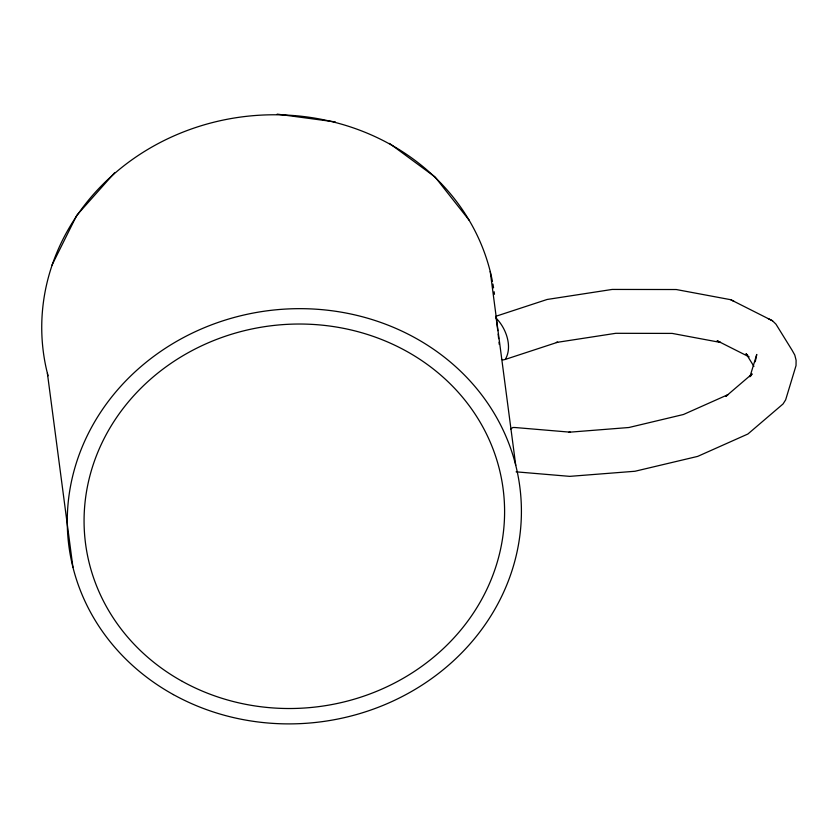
<?xml version="1.0" encoding="UTF-8"?>
<svg xmlns="http://www.w3.org/2000/svg" width="838" height="838" viewBox="0 0 838 838"><rect width="100%" height="100%" fill="white"/><g stroke="black" fill="none" stroke-linecap="round" stroke-linejoin="round"><path stroke-width="1.26" d="M755.268 361.765L756.756 354.453L749.916 376.775M52.019 265.059L76.74 215.345L114.544 172.858M750.838 375.958L752.126 373.905L725.949 396.311L727.887 394.698L683.441 414.506L628.919 427.506L568.929 432.24L570.238 432.178L514.982 427.516L512.846 427.506L510.719 428.993M501.48 359.282L503.135 359.921L505.283 359.418C512.835 346.691 506.016 328.067 496.127 318.168M505.283 359.418L557.689 342.229L556.327 342.47L615.804 333.304L672.191 333.409L720.491 342.449L717.129 340.741L749.172 356.904M516.103 471.836L569.725 476.361L634.984 471.26L697.666 456.396L747.894 434.011L783.059 403.947L785.646 399.852L796.027 365.598L796.1 360.225L794.78 355.029L792.151 350.336L775.967 324.18L772.51 320.786L768.257 318.629M277.169 114.125L335.315 121.919M772.51 320.786L730.736 299.711L676.266 289.529L612.19 289.435L547.141 299.47L495.97 316.251L497.772 330.612M730.736 299.711L734.088 301.418M389.471 143.413L435.037 176.954L469.259 220.352M747.789 355.364L746.05 353.667L753.928 366.395M490.22 271.47L515.747 465.352M47.399 373.329L72.927 567.2M498.139 334.037L498.641 338.657M499.019 342.166L499.249 344.408M48.038 375.801A227.402 207.258 -7.5 0 1 222.541 120.211A227.402 207.258 -7.5 0 1 492.451 281.505M492.922 284.051A227.402 207.258 -7.5 0 1 493.561 287.874M494.137 291.729A227.402 207.258 -7.5 0 1 494.472 294.306M173.403 694.608A227.402 207.258 -7.5 0 0 521.246 519.172A227.402 207.258 -7.5 0 0 188.351 335.043A227.402 207.258 -7.5 0 0 173.403 694.608M182.359 681.399A210.558 191.902 -7.5 0 0 504.445 518.963A210.558 191.902 -7.5 0 0 196.197 348.461A210.558 191.902 -7.5 0 0 182.359 681.399"/></g></svg>
